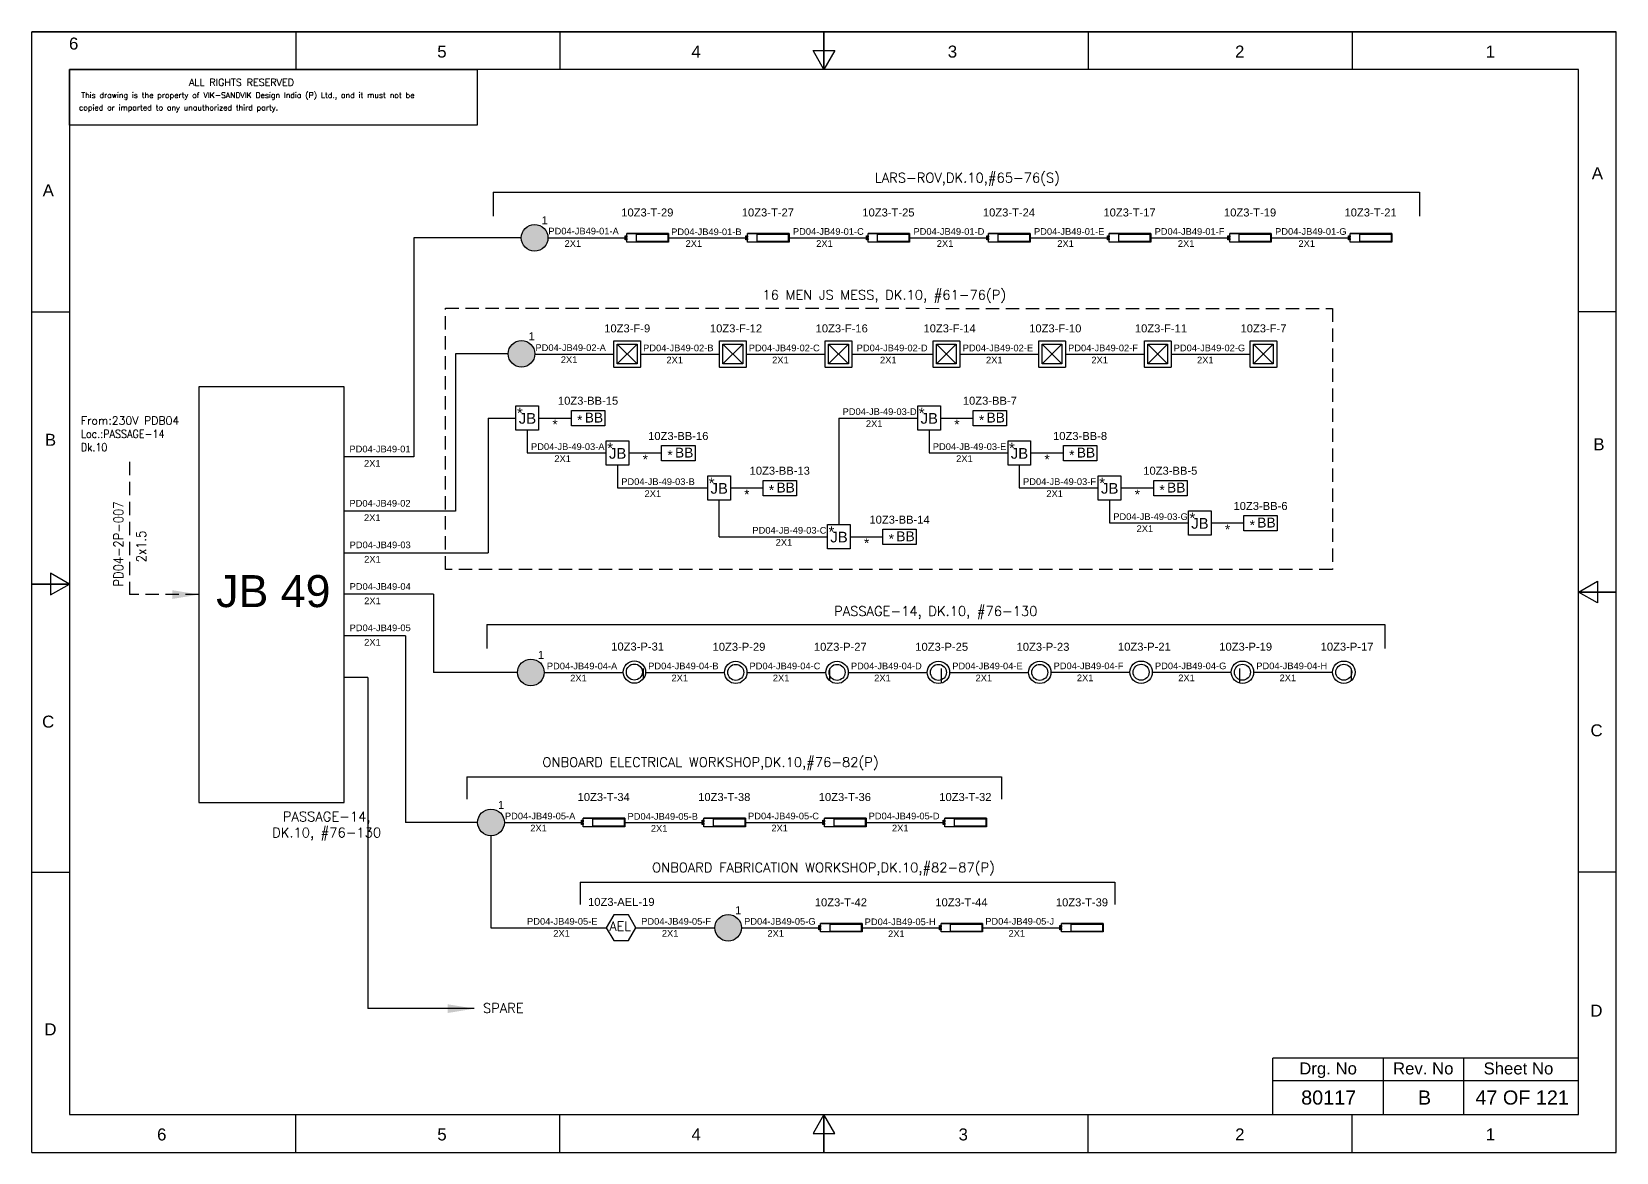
# Model space of a CAD drawing. Header units: inches. Extents: x -3311 to 1429, y -713 to 2436.
# Drawn here: x -1330 to -1033, y 969.1 to 1179.2 of the extents above; entities that cross this region are included whole.
import ezdxf
from ezdxf.enums import TextEntityAlignment as Align

# ---------------------------------------------------------------- set-up
doc = ezdxf.new("R2010")
doc.units = ezdxf.units.IN
doc.linetypes.add('HIDDEN', pattern=[0.375, 0.25, -0.125])
doc.linetypes.add('SOLID', pattern=[0])
for name, color, linetype in [('BB', 7, 'Continuous'), ('Fmount', 7, 'Continuous'), ('LINE', 3, 'SOLID')]:
    doc.layers.add(name, color=color, linetype=linetype)
for name, color, linetype, lineweight in [('ELEC_TXT-025', 1, 'Continuous', 25), ('HEL-025', 1, 'Continuous', 25), ('HEL-035', 2, 'Continuous', 35)]:
    doc.layers.add(name, color=color, linetype=linetype, lineweight=lineweight)
doc.styles.add('_NORMAL', font='arial.ttf')
doc.styles.add('ROMAN S', font='romans.shx')
doc.styles.add('ROMANS', font='simplex.shx', dxfattribs={"width": 0.88})
doc.styles.get("Standard").update_dxf_attribs({"font": 'arial.ttf'})
doc.dimstyles.get("Standard").update_dxf_attribs({"dimtxt": 0.18, "dimasz": 0.18, "dimexe": 0.18, "dimexo": 0.0625, "dimgap": 0.09, "dimtad": 0, "dimtih": 1, "dimtoh": 1, "dimdec": 4, "dimzin": 0, "dimdsep": 46, "dimtxsty": 'Standard', "dimcen": 0.09, "dimadec": 0, "dimazin": 0, "dimtfac": 1, "dimtdec": 4, "dimtofl": 0, "dimtmove": 0, "dimatfit": 3, "dimfxl": 1, "dimtolj": 1, "dimtzin": 0, "dimarcsym": 0})
pattern_1 = [(0, (0, 0), (0, 6.985), [5.08, -1.905]), (90, (0, 0), (-6.985, 4e-16), [5.08, -1.905])]

# ---------------------------------------------------------------- blocks, each defined once
blk = doc.blocks.new('FIXED_KEY_SWITCH')
h = blk.add_hatch(color=1)
h.dxf.hatch_style = 1
edge = h.paths.add_edge_path()
edge.add_arc((848.13, 1737.46), 2.5, 0, 360)
at = {"color": 1}
blk.add_circle((848.13, 1737.46), 2.5, dxfattribs=at)
at = {"color": 7, "insert": (849.44, 1741.5), "char_height": 1.5, "attachment_point": 1, "style": '_NORMAL'}
blk.add_mtext_dynamic_manual_height_columns('1', width=1.5, gutter_width=7.5, heights=[0], dxfattribs=at)
blk = doc.blocks.new('SWT')
blk.add_blockref('FIXED_KEY_SWITCH', (0, 0))
blk.add_attdef('TAG_NO', (844.55, 1741.11), '', height=1.5)
blk = doc.blocks.new('2A')
at = {"color": 7, "lineweight": -3, "ltscale": 2.5}
blk.add_line((790.02, 1997.62, -0.03), (782.23, 1997.62, -0.03), dxfattribs=at)
at = {"color": 7, "lineweight": -3, "ltscale": 2.5, "elevation": -0.03}
for points in [[(781.91, 1997.21), (782.23, 1997.21), (782.23, 1996.94), (781.91, 1996.94)], [(781.91, 1996.7), (782.23, 1996.7), (782.23, 1996.44), (781.91, 1996.44)], [(782.23, 1997.62), (790.02, 1997.62), (790.02, 1996.02), (782.23, 1996.02)], [(784.03, 1997.5), (789.88, 1997.5), (789.88, 1996.14), (784.03, 1996.14)]]:
    blk.add_lwpolyline(points, close=True, dxfattribs=at)
blk = doc.blocks.new('LED TUBE LIGHT 30W')
blk.add_blockref('2A', (179.91, -357.89))
blk.add_attdef('TAG_NO.', (962.52, 1642.97), '', height=1.5)
blk = doc.blocks.new('AEL')
at = {"color": 4}
blk.add_lwpolyline([(989.98, -190.09), (992.75, -190.09), (994.14, -187.69), (992.75, -185.28), (989.98, -185.28), (988.59, -187.69)], close=True, dxfattribs=at)
at = {"color": 4, "style": 'ROMANS'}
blk.add_text('AEL', height=1.725, dxfattribs=at).set_placement((989.2, -188.27))
blk = doc.blocks.new('AEL_L')
blk.add_blockref('AEL', (0, 0))
blk.add_attdef('TAG_NO', (986.55, -183.59), '', height=1.5)
blk = doc.blocks.new('LED FLUSH MOUNT')
for p, q in [((114818, 79432), (114604, 79219)), ((114604, 79432), (114818, 79219))]:
    blk.add_line(p, q)
blk.add_lwpolyline([(114572, 79470), (114850, 79470, -0.414214), (114856, 79464), (114856, 79186, -0.414214), (114850, 79180), (114572, 79180, -0.414214), (114566, 79186), (114566, 79464, -0.414214)], format="xyb", close=True)
blk.add_lwpolyline([(114604, 79432), (114818, 79432), (114818, 79219), (114604, 79219)], close=True)
blk = doc.blocks.new('LED Flush Mounted Light 22W')
blk.add_blockref('LED FLUSH MOUNT', (0, 0))
at = {"style": 'ROMANS', "width": 0.7}
blk.add_attdef('TAG_NO.:', (113905, 79579), '', height=250, dxfattribs=at)
blk = doc.blocks.new('fr')
at = {"color": 7, "linetype": 'Continuous'}
for p, q in [((33763.99, 4500.4), (33466.99, 4500.4)), ((33466.99, 4500.4), (33763.99, 4500.4)), ((33466.99, 4290.33), (33466.99, 4500.4)), ((33516.49, 4500.4), (33516.49, 4493.33)), ((33565.99, 4500.4), (33565.99, 4493.33)), ((33615.49, 4500.4), (33615.49, 4493.33)), ((33615.49, 4493.33), (33615.49, 4500.4)), ((33615.49, 4500.4), (33615.49, 4493.33)), ((33664.99, 4500.4), (33664.99, 4493.33)), ((33714.49, 4500.4), (33714.49, 4493.33)), ((33763.99, 4290.33), (33763.99, 4500.4)), ((33763.99, 4290.33), (33763.99, 4500.4)), ((33615.49, 4493.33), (33613.45, 4496.87)), ((33613.45, 4496.87), (33617.53, 4496.87)), ((33617.53, 4496.87), (33615.49, 4493.33)), ((33756.92, 4493.33), (33474.06, 4493.33)), ((33474.06, 4493.33), (33474.06, 4297.41)), ((33756.92, 4297.41), (33756.92, 4493.33)), ((33466.99, 4447.89), (33474.06, 4447.89)), ((33763.99, 4447.89), (33756.92, 4447.89)), ((33474.06, 4396.87), (33470.53, 4398.91)), ((33470.53, 4398.91), (33470.53, 4394.83)), ((33466.99, 4396.87), (33474.06, 4396.87)), ((33474.06, 4396.87), (33466.99, 4396.87)), ((33466.99, 4396.87), (33474.06, 4396.87)), ((33470.53, 4394.83), (33474.06, 4396.87)), ((33756.92, 4395.37), (33760.45, 4397.41)), ((33760.45, 4397.41), (33760.45, 4393.33)), ((33763.99, 4395.37), (33756.92, 4395.37)), ((33760.45, 4393.33), (33756.92, 4395.37)), ((33756.92, 4395.37), (33763.99, 4395.37)), ((33763.99, 4395.37), (33756.92, 4395.37)), ((33466.99, 4342.85), (33474.06, 4342.85)), ((33763.99, 4342.85), (33756.92, 4342.85)), ((33474.06, 4297.41), (33756.92, 4297.41)), ((33516.49, 4290.33), (33516.49, 4297.41)), ((33565.99, 4290.33), (33565.99, 4297.41)), ((33615.49, 4297.41), (33613.45, 4293.87)), ((33615.49, 4290.33), (33615.49, 4297.41)), ((33617.53, 4293.87), (33615.49, 4297.41)), ((33615.49, 4297.41), (33615.49, 4290.33)), ((33615.49, 4290.33), (33615.49, 4297.41)), ((33664.99, 4290.33), (33664.99, 4297.41)), ((33714.49, 4290.33), (33714.49, 4297.41)), ((33613.45, 4293.87), (33617.53, 4293.87)), ((33466.99, 4290.33), (33763.99, 4290.33)), ((33466.99, 4290.33), (33763.99, 4290.33))]:
    blk.add_line(p, q, dxfattribs=at)
at = {"color": 7, "style": '_NORMAL'}
for s, p in [('6', (33474.86, 4498.18)), ('5', (33543.88, 4496.68)), ('4', (33591.52, 4496.68)), ('3', (33639.57, 4496.68)), ('2', (33693.41, 4496.68)), ('1', (33740.39, 4496.68)), ('A', (33760.45, 4473.88)), ('A', (33470.1, 4470.68)), ('B', (33470.52, 4423.9)), ('B', (33760.74, 4423.06)), ('C', (33470.08, 4371.07)), ('C', (33760.29, 4369.44)), ('D', (33760.27, 4316.89)), ('D', (33470.51, 4313.39)), ('6', (33491.37, 4293.69)), ('5', (33543.89, 4293.69)), ('4', (33591.53, 4293.69)), ('3', (33641.59, 4293.69)), ('2', (33693.43, 4293.69)), ('1', (33740.41, 4293.69))]:
    blk.add_text(s, height=2.25, dxfattribs=at).set_placement(p, align=Align.MIDDLE_CENTER)
blk = doc.blocks.new('A$C4BAD7D21')
at = {"layer": 'HEL-025'}
blk.add_lwpolyline([(-34000, 0), (-34000, 2086), (-18714, 2086), (-18714, 0)], close=True, dxfattribs=at)
at = {"layer": 'HEL-025', "style": 'ROMANS'}
for s, p in [('This drawing is the property of VIK-SANDVIK Design India (P) Ltd., and it must not be', (-33558, 1016)), (' copied or imparted to any unauthorized third party.', (-33785, 550))]:
    blk.add_text(s, height=210, dxfattribs=at).set_placement(p)
at = {"layer": 'HEL-035', "style": 'ROMANS'}
blk.add_text('     ALL RIGHTS RESERVED', height=262.5, dxfattribs=at).set_placement((-30497, 1476))
blk = doc.blocks.new('1')
h = blk.add_hatch()
h.set_pattern_fill('ANGLE', color=6)
h.set_pattern_definition(pattern_1)
h.paths.add_polyline_path([(303.23, 2044.43, 1), (306.22, 2044.43, 1)], flags=0)
h.paths.add_polyline_path([(302.63, 2044.43, 1), (306.83, 2044.43, 1)])
h.paths.add_polyline_path([(306.22, 2044.43, -1), (303.23, 2044.43, -1)], flags=16)
h = blk.add_hatch()
h.set_pattern_fill('ANGLE', color=6)
h.set_pattern_definition(pattern_1)
h.paths.add_polyline_path([(303.23, 2044.43, 1), (306.22, 2044.43, 1)])
at = {"color": 6}
for radius in [2.1, 1.5]:
    blk.add_circle((304.73, 2044.43), radius, dxfattribs=at)
blk = doc.blocks.new('LED PENDENT LIGHT 15W')
blk.add_blockref('1', (0, 0))
blk.add_attdef('TAG_NO', (301.63, 2048.1), '', height=1.5)
blk = doc.blocks.new('bunk_light')
blk.add_lwpolyline([(17773, 202986), (18112, 202986), (18112, 202830), (17773, 202830)], close=True)
at = {"char_height": 100, "attachment_point": 1}
for s, insert in [('*', (17831, 202937)), ('BB', (17909, 202962))]:
    blk.add_mtext_dynamic_manual_height_columns(s, width=182.6, gutter_width=7.5, heights=[0], dxfattribs=dict(at, insert=insert))
blk = doc.blocks.new('LED_BUNK _LIGHT')
at = {"xscale": 0.8, "yscale": 0.8, "zscale": 0.8}
blk.add_blockref('bunk_light', (4436, 38936), dxfattribs=at)
at = {"style": 'ROMAN S', "width": 0.7}
blk.add_attdef('TAG_NO:', text='', height=250, dxfattribs=at).set_placement((18767, 201415), align=Align.CENTER)
blk = doc.blocks.new('JB')
blk.add_lwpolyline([(1661.35, 1973.02), (1665.59, 1973.02), (1665.59, 1968.5), (1661.35, 1968.5)], close=True)
at = {"color": 7}
for s, p in [('*', (1661.54, 1970.68)), ('JB', (1661.87, 1969.69))]:
    blk.add_text(s, height=2, dxfattribs=at).set_placement(p)
blk = doc.blocks.new('JB_FOR_BUNKLIGHT')
blk.add_blockref('JB', (0, 0))
blk.add_attdef('TAG_NO:', (1659.46, 1975.19), '', height=1.5)

msp = doc.modelspace()

# ---------------------------------------------------------------- linework, layer by layer
for p, q in [((-1238.28, 1140.53), (-1258.4, 1140.53)), ((-1258.4, 1140.53), (-1258.4, 1099.49)), ((-1240.73, 1118.8, -0.04), (-1250.58, 1118.8, -0.04)), ((-1176.32, 1118.76, -0.04), (-1161.1, 1118.76, -0.04)), ((-1235.03, 1106.77, -0.09), (-1228.89, 1106.77, -0.09)), ((-1178.75, 1106.77, -0.09), (-1178.75, 1086.77, -0.09)), ((-1159.72, 1106.77, -0.09), (-1153.58, 1106.77, -0.09)), ((-1218.12, 1100.21, -0.09), (-1211.98, 1100.21, -0.09)), ((-1142.81, 1100.21, -0.09), (-1136.67, 1100.21, -0.09)), ((-1199.1, 1093.65, -0.09), (-1192.95, 1093.65, -0.09)), ((-1125.9, 1093.65, -0.09), (-1119.76, 1093.65, -0.09)), ((-1250.58, 1089.32), (-1271.46, 1089.32)), ((-1108.99, 1087.09, -0.09), (-1102.85, 1087.09, -0.09)), ((-1176.64, 1084.52, -0.09), (-1170.49, 1084.52, -0.09)), ((-1254.75, 1073.72), (-1271.46, 1073.72)), ((-1254.75, 1073.72), (-1254.75, 1059.08)), ((-1260, 1065.92), (-1271.46, 1065.92)), ((-1260, 1065.92), (-1260, 1030.95)), ((-1267.05, 1058.12), (-1271.46, 1058.12)), ((-1267.05, 1058.12), (-1267.05, 996.05)), ((-1238.98, 1059.08), (-1254.75, 1059.08)), ((-1248.51, 1039.5, -0.05), (-1148.25, 1039.5, -0.05)), ((-1246.45, 1030.95), (-1260, 1030.95)), ((-1227.25, 1019.76, -0.05), (-1127, 1019.76, -0.05))]:
    msp.add_line(p, q)
at = {"color": 7, "linetype": 'Continuous'}
for p, q in [((-1040.11, 986.79), (-1097.43, 986.79)), ((-1097.43, 976.19), (-1097.43, 986.79)), ((-1076.66, 976.19), (-1076.66, 986.79)), ((-1061.64, 976.19), (-1061.64, 986.79)), ((-1097.43, 982.6), (-1040.11, 982.6))]:
    msp.add_line(p, q, dxfattribs=at)
at = {"linetype": 'HIDDEN', "ltscale": 10, "elevation": -0.09}
msp.add_lwpolyline([(-1252.48, 1127.35), (-1086.21, 1127.31), (-1086.21, 1078.35), (-1252.48, 1078.39)], close=True, dxfattribs=at)
at = {"linetype": 'HIDDEN', "ltscale": 10}
msp.add_lwpolyline([(-1311.69, 1098.55), (-1311.69, 1073.67)], dxfattribs=at)
at = {"layer": 'LINE', "color": 0}
for p, q in [((-1243.54, 1149.08, -0.04), (-1243.54, 1144.58, -0.04)), ((-1243.54, 1149.08, -0.04), (-1069.9, 1149.08, -0.04)), ((-1069.9, 1149.08, -0.04), (-1069.9, 1144.58, -0.04)), ((-1233.28, 1140.53), (-1218.48, 1140.53)), ((-1210.68, 1140.53), (-1195.89, 1140.53)), ((-1188.09, 1140.53), (-1173.29, 1140.53)), ((-1165.49, 1140.53), (-1150.7, 1140.53)), ((-1142.9, 1140.53), (-1128.1, 1140.53)), ((-1120.3, 1140.53), (-1105.51, 1140.53)), ((-1097.71, 1140.53), (-1082.91, 1140.53)), ((-1235.74, 1118.76, -0.04), (-1220.94, 1118.76, -0.04)), ((-1215.93, 1118.76, -0.04), (-1201.13, 1118.76, -0.04)), ((-1196.12, 1118.76, -0.04), (-1181.33, 1118.76, -0.04)), ((-1156.09, 1118.76, -0.04), (-1141.3, 1118.76, -0.04)), ((-1136.28, 1118.76, -0.04), (-1121.49, 1118.76, -0.04)), ((-1116.48, 1118.76, -0.04), (-1101.68, 1118.76, -0.04)), ((-1298.69, 1112.62), (-1298.69, 1034.72)), ((-1271.46, 1112.62), (-1298.69, 1112.62)), ((-1271.46, 1034.72), (-1271.46, 1112.62)), ((-1244.5, 1106.77, -0.09), (-1239.27, 1106.77, -0.09)), ((-1178.75, 1106.77, -0.09), (-1163.96, 1106.77, -0.09)), ((-1237.15, 1104.51, -0.09), (-1237.15, 1100.21, -0.09)), ((-1161.84, 1104.51, -0.09), (-1161.84, 1100.21, -0.09)), ((-1258.4, 1099.49), (-1271.46, 1099.49)), ((-1237.15, 1100.21, -0.09), (-1222.35, 1100.21, -0.09)), ((-1161.84, 1100.21, -0.09), (-1147.04, 1100.21, -0.09)), ((-1220.24, 1097.95, -0.09), (-1220.24, 1093.65, -0.09)), ((-1144.93, 1097.95, -0.09), (-1144.93, 1093.65, -0.09)), ((-1220.24, 1093.65, -0.09), (-1203.33, 1093.65, -0.09)), ((-1144.93, 1093.65, -0.09), (-1130.13, 1093.65, -0.09)), ((-1201.21, 1084.52, -0.09), (-1201.21, 1091.39, -0.09)), ((-1128.02, 1091.39, -0.09), (-1128.02, 1087.09, -0.09)), ((-1128.02, 1087.09, -0.09), (-1113.22, 1087.09, -0.09)), ((-1201.21, 1084.52, -0.09), (-1180.87, 1084.52, -0.09)), ((-1271.43, 1081.52), (-1244.5, 1081.52)), ((-1244.73, 1068.05), (-1244.73, 1063.55)), ((-1244.73, 1068.05), (-1076.45, 1068.05)), ((-1076.45, 1068.05), (-1076.45, 1063.55)), ((-1233.98, 1059.07), (-1219.18, 1059.07)), ((-1214.98, 1059.09), (-1200.19, 1059.09)), ((-1195.99, 1059.09, -0.03), (-1181.19, 1059.09, -0.03)), ((-1176.99, 1059.09, -0.05), (-1162.2, 1059.09, -0.05)), ((-1158, 1059.09, -0.08), (-1143.2, 1059.09, -0.08)), ((-1139, 1059.11, -0.11), (-1124.2, 1059.11, -0.11)), ((-1120, 1059.11, -0.11), (-1105.21, 1059.11, -0.11)), ((-1101.01, 1059.11, -0.11), (-1086.21, 1059.11, -0.11)), ((-1248.51, 1039.5, -0.05), (-1248.51, 1035.31, -0.05)), ((-1148.25, 1039.5, -0.05), (-1148.25, 1035.31, -0.05)), ((-1298.69, 1034.72), (-1271.46, 1034.72)), ((-1241.45, 1030.95), (-1226.66, 1030.95)), ((-1218.85, 1030.95), (-1204.06, 1030.95)), ((-1196.26, 1030.95), (-1181.46, 1030.95)), ((-1173.66, 1030.95), (-1158.87, 1030.95)), ((-1227.25, 1019.76, -0.05), (-1227.25, 1015.57, -0.05)), ((-1127, 1019.76, -0.05), (-1127, 1015.57, -0.05)), ((-1243.95, 1011.21), (-1222.35, 1011.21)), ((-1216.79, 1011.21), (-1202, 1011.21)), ((-1197, 1011.21), (-1182.2, 1011.21)), ((-1174.4, 1011.21), (-1159.61, 1011.21)), ((-1151.81, 1011.21), (-1137.01, 1011.21))]:
    msp.add_line(p, q, dxfattribs=at)
at = {"layer": 'LINE', "color": 7}
for p, q in [((-1250.58, 1118.8, -0.03), (-1250.58, 1089.32, 0.05)), ((-1244.5, 1106.77, -0.09), (-1244.5, 1081.52, -0.06)), ((-1243.95, 1028.45), (-1243.95, 1011.21))]:
    msp.add_line(p, q, dxfattribs=at)

# ---------------------------------------------------------------- block references
for name, p in [('fr', (-34797.03, -3321.22)), ('SWT', (-2083.9, -596.92)), ('SWT', (-2086.36, -618.66, -0.04)), ('JB_FOR_BUNKLIGHT', (-2900.62, -863.99, -0.09)), ('JB_FOR_BUNKLIGHT', (-2825.31, -863.99, -0.09)), ('JB_FOR_BUNKLIGHT', (-2883.71, -870.55, -0.09)), ('JB_FOR_BUNKLIGHT', (-2808.4, -870.55, -0.09)), ('JB_FOR_BUNKLIGHT', (-2864.68, -877.11, -0.09)), ('JB_FOR_BUNKLIGHT', (-2791.49, -877.11, -0.09)), ('JB_FOR_BUNKLIGHT', (-2774.58, -883.67, -0.09)), ('JB_FOR_BUNKLIGHT', (-2842.22, -886.24, -0.09)), ('SWT', (-2084.6, -678.38)), ('SWT', (-2092.08, -706.5)), ('SWT', (-2047.63, -726.25))]:
    msp.add_blockref(name, p)
ref = msp.add_blockref('LED TUBE LIGHT 30W', (-2180.61, -498.39, 0.03))
ref.add_attrib('TAG_NO.', '10Z3-T-29', (-1219.54, 1144.55, 0.03), dxfattribs={"height": 1.5})
ref = msp.add_blockref('LED TUBE LIGHT 30W', (-2158.02, -498.39, 0.03))
ref.add_attrib('TAG_NO.', '10Z3-T-27', (-1196.95, 1144.55, 0.03), dxfattribs={"height": 1.5})
ref = msp.add_blockref('LED TUBE LIGHT 30W', (-2135.42, -498.39, 0.03))
ref.add_attrib('TAG_NO.', '10Z3-T-25', (-1174.35, 1144.55, 0.03), dxfattribs={"height": 1.5})
ref = msp.add_blockref('LED TUBE LIGHT 30W', (-2112.83, -498.39, 0.03))
ref.add_attrib('TAG_NO.', '10Z3-T-24', (-1151.76, 1144.55, 0.03), dxfattribs={"height": 1.5})
ref = msp.add_blockref('LED TUBE LIGHT 30W', (-2090.23, -498.39, 0.03))
ref.add_attrib('TAG_NO.', '10Z3-T-17', (-1129.16, 1144.55, 0.03), dxfattribs={"height": 1.5})
ref = msp.add_blockref('LED TUBE LIGHT 30W', (-2067.64, -498.39, 0.03))
ref.add_attrib('TAG_NO.', '10Z3-T-19', (-1106.57, 1144.55, 0.03), dxfattribs={"height": 1.5})
ref = msp.add_blockref('LED TUBE LIGHT 30W', (-2045.05, -498.39, 0.03))
ref.add_attrib('TAG_NO.', '10Z3-T-21', (-1083.98, 1144.55, 0.03), dxfattribs={"height": 1.5})
ref = msp.add_blockref('LED PENDENT LIGHT 15W', (-1521.81, -985.28))
ref.add_attrib('TAG_NO', '10Z3-P-31', (-1221.42, 1063.18), dxfattribs={"height": 1.5})
ref = msp.add_blockref('LED PENDENT LIGHT 15W', (-1502.81, -985.34, -0.03))
ref.add_attrib('TAG_NO', '10Z3-P-29', (-1202.42, 1063.13, -0.03), dxfattribs={"height": 1.5})
ref = msp.add_blockref('LED PENDENT LIGHT 15W', (-1483.82, -985.34, -0.05))
ref.add_attrib('TAG_NO', '10Z3-P-27', (-1183.43, 1063.13, -0.05), dxfattribs={"height": 1.5})
ref = msp.add_blockref('LED PENDENT LIGHT 15W', (-1464.82, -985.34, -0.08))
ref.add_attrib('TAG_NO', '10Z3-P-25', (-1164.43, 1063.13, -0.08), dxfattribs={"height": 1.5})
ref = msp.add_blockref('LED PENDENT LIGHT 15W', (-1445.83, -985.34, -0.11))
ref.add_attrib('TAG_NO', '10Z3-P-23', (-1145.44, 1063.13, -0.11), dxfattribs={"height": 1.5})
ref = msp.add_blockref('LED PENDENT LIGHT 15W', (-1426.83, -985.32, -0.11))
ref.add_attrib('TAG_NO', '10Z3-P-21', (-1126.44, 1063.15, -0.11), dxfattribs={"height": 1.5})
ref = msp.add_blockref('LED PENDENT LIGHT 15W', (-1407.84, -985.32, -0.11))
ref.add_attrib('TAG_NO', '10Z3-P-19', (-1107.45, 1063.15, -0.11), dxfattribs={"height": 1.5})
ref = msp.add_blockref('LED PENDENT LIGHT 15W', (-1388.84, -985.32, -0.11))
ref.add_attrib('TAG_NO', '10Z3-P-17', (-1088.45, 1063.15, -0.11), dxfattribs={"height": 1.5})
ref = msp.add_blockref('LED TUBE LIGHT 30W', (-2188.79, -607.97, 0.03))
ref.add_attrib('TAG_NO.', '10Z3-T-34', (-1227.72, 1034.97, 0.03), dxfattribs={"height": 1.5})
ref = msp.add_blockref('LED TUBE LIGHT 30W', (-2166.19, -607.97, 0.03))
ref.add_attrib('TAG_NO.', '10Z3-T-38', (-1205.12, 1034.97, 0.03), dxfattribs={"height": 1.5})
ref = msp.add_blockref('LED TUBE LIGHT 30W', (-2143.59, -607.97, 0.03))
ref.add_attrib('TAG_NO.', '10Z3-T-36', (-1182.52, 1034.97, 0.03), dxfattribs={"height": 1.5})
ref = msp.add_blockref('LED TUBE LIGHT 30W', (-2121, -607.97, 0.03))
ref.add_attrib('TAG_NO.', '10Z3-T-32', (-1159.93, 1034.97, 0.03), dxfattribs={"height": 1.5})
ref = msp.add_blockref('AEL_L', (-2210.93, 1198.9))
ref.add_attrib('TAG_NO', '10Z3-AEL-19', (-1225.76, 1015.31), dxfattribs={"color": 4, "height": 1.5})
ref = msp.add_blockref('LED TUBE LIGHT 30W', (-2144.33, -627.71, 0.03))
ref.add_attrib('TAG_NO.', '10Z3-T-42', (-1183.26, 1015.23, 0.03), dxfattribs={"height": 1.5})
ref = msp.add_blockref('LED TUBE LIGHT 30W', (-2121.74, -627.71, 0.03))
ref.add_attrib('TAG_NO.', '10Z3-T-44', (-1160.67, 1015.23, 0.03), dxfattribs={"height": 1.5})
ref = msp.add_blockref('LED TUBE LIGHT 30W', (-2099.15, -627.71, 0.03))
ref.add_attrib('TAG_NO.', '10Z3-T-39', (-1138.08, 1015.23, 0.03), dxfattribs={"height": 1.5})
at = {"layer": 'BB'}
ref = msp.add_blockref('LED_BUNK _LIGHT', (-1658.68, -3530.32, -0.09), dxfattribs=dict(at, xscale=0.02304, yscale=0.02304, zscale=0.02304))
ref.add_attrib('TAG_NO:', '10Z3-BB-15', dxfattribs={"layer": '0', "height": 1.5}).set_placement((-1225.76, 1108.81, -0.09), align=Align.BOTTOM_CENTER)
ref = msp.add_blockref('LED_BUNK _LIGHT', (-1583.37, -3530.32, -0.09), dxfattribs=dict(at, xscale=0.02304, yscale=0.02304, zscale=0.02304))
ref.add_attrib('TAG_NO:', '10Z3-BB-7', dxfattribs={"layer": '0', "height": 1.5}).set_placement((-1150.45, 1108.81, -0.09), align=Align.BOTTOM_CENTER)
ref = msp.add_blockref('LED_BUNK _LIGHT', (-1641.76, -3536.88, -0.09), dxfattribs=dict(at, xscale=0.02304, yscale=0.02304, zscale=0.02304))
ref.add_attrib('TAG_NO:', '10Z3-BB-16', dxfattribs={"layer": '0', "height": 1.5}).set_placement((-1208.85, 1102.2, -0.09), align=Align.BOTTOM_CENTER)
ref = msp.add_blockref('LED_BUNK _LIGHT', (-1566.46, -3536.88, -0.09), dxfattribs=dict(at, xscale=0.02304, yscale=0.02304, zscale=0.02304))
ref.add_attrib('TAG_NO:', '10Z3-BB-8', dxfattribs={"layer": '0', "height": 1.5}).set_placement((-1133.54, 1102.2, -0.09), align=Align.BOTTOM_CENTER)
ref = msp.add_blockref('LED_BUNK _LIGHT', (-1622.74, -3543.44, -0.09), dxfattribs=dict(at, xscale=0.02304, yscale=0.02304, zscale=0.02304))
ref.add_attrib('TAG_NO:', '10Z3-BB-13', dxfattribs={"layer": '0', "height": 1.5}).set_placement((-1189.83, 1095.69, -0.09), align=Align.BOTTOM_CENTER)
ref = msp.add_blockref('LED_BUNK _LIGHT', (-1549.54, -3543.44, -0.09), dxfattribs=dict(at, xscale=0.02304, yscale=0.02304, zscale=0.02304))
ref.add_attrib('TAG_NO:', '10Z3-BB-5', dxfattribs={"layer": '0', "height": 1.5}).set_placement((-1116.63, 1095.69, -0.09), align=Align.BOTTOM_CENTER)
ref = msp.add_blockref('LED_BUNK _LIGHT', (-1532.63, -3550, -0.09), dxfattribs=dict(at, xscale=0.02304, yscale=0.02304, zscale=0.02304))
ref.add_attrib('TAG_NO:', '10Z3-BB-6', dxfattribs={"layer": '0', "height": 1.5}).set_placement((-1099.72, 1089.08, -0.09), align=Align.BOTTOM_CENTER)
ref = msp.add_blockref('LED_BUNK _LIGHT', (-1600.28, -3552.57, -0.09), dxfattribs=dict(at, xscale=0.02304, yscale=0.02304, zscale=0.02304))
ref.add_attrib('TAG_NO:', '10Z3-BB-14', dxfattribs={"layer": '0', "height": 1.5}).set_placement((-1167.37, 1086.51, -0.09), align=Align.BOTTOM_CENTER)
at = {"layer": 'ELEC_TXT-025', "color": 0, "xscale": 0.005, "yscale": 0.005, "zscale": 0.005}
msp.add_blockref('A$C4BAD7D21', (-1152.96, 1161.68), dxfattribs=at)
at = {"layer": 'Fmount'}
ref = msp.add_blockref('LED Flush Mounted Light 22W', (-3200.64, -251.98, -0.04), dxfattribs=dict(at, xscale=0.01728, yscale=0.01728, zscale=0.01728))
ref.add_attrib('TAG_NO.:', '10Z3-F-9', dxfattribs={"layer": '0', "height": 1.5}).set_placement((-1222.73, 1122.37, -0.04), align=Align.BOTTOM_LEFT)
ref = msp.add_blockref('LED Flush Mounted Light 22W', (-3180.83, -251.98, -0.04), dxfattribs=dict(at, xscale=0.01728, yscale=0.01728, zscale=0.01728))
ref.add_attrib('TAG_NO.:', '10Z3-F-12', dxfattribs={"layer": '0', "height": 1.5}).set_placement((-1202.92, 1122.37, -0.04), align=Align.BOTTOM_LEFT)
ref = msp.add_blockref('LED Flush Mounted Light 22W', (-3161.03, -251.98, -0.04), dxfattribs=dict(at, xscale=0.01728, yscale=0.01728, zscale=0.01728))
ref.add_attrib('TAG_NO.:', '10Z3-F-16', dxfattribs={"layer": '0', "height": 1.5}).set_placement((-1183.11, 1122.37, -0.04), align=Align.BOTTOM_LEFT)
ref = msp.add_blockref('LED Flush Mounted Light 22W', (-3140.8, -251.98, -0.04), dxfattribs=dict(at, xscale=0.01728, yscale=0.01728, zscale=0.01728))
ref.add_attrib('TAG_NO.:', '10Z3-F-14', dxfattribs={"layer": '0', "height": 1.5}).set_placement((-1162.89, 1122.37, -0.04), align=Align.BOTTOM_LEFT)
ref = msp.add_blockref('LED Flush Mounted Light 22W', (-3120.99, -251.98, -0.04), dxfattribs=dict(at, xscale=0.01728, yscale=0.01728, zscale=0.01728))
ref.add_attrib('TAG_NO.:', '10Z3-F-10', dxfattribs={"layer": '0', "height": 1.5}).set_placement((-1143.08, 1122.37, -0.04), align=Align.BOTTOM_LEFT)
ref = msp.add_blockref('LED Flush Mounted Light 22W', (-3101.19, -251.98, -0.04), dxfattribs=dict(at, xscale=0.01728, yscale=0.01728, zscale=0.01728))
ref.add_attrib('TAG_NO.:', '10Z3-F-11', dxfattribs={"layer": '0', "height": 1.5}).set_placement((-1123.27, 1122.37, -0.04), align=Align.BOTTOM_LEFT)
ref = msp.add_blockref('LED Flush Mounted Light 22W', (-3081.38, -251.98, -0.04), dxfattribs=dict(at, xscale=0.01728, yscale=0.01728, zscale=0.01728))
ref.add_attrib('TAG_NO.:', '10Z3-F-7', dxfattribs={"layer": '0', "height": 1.5}).set_placement((-1103.47, 1122.37, -0.04), align=Align.BOTTOM_LEFT)

# ---------------------------------------------------------------- texts
at = {"color": 7}
for s, height, p in [('PD04-JB49-01-A', 1.25, (-1233.2, 1141.18, 0.08)), ('PD04-JB49-01-B', 1.25, (-1210.18, 1141.05, 0.05)), ('PD04-JB49-01-C', 1.25, (-1187.37, 1141.11, -0.03)), ('PD04-JB49-01-D', 1.25, (-1164.77, 1141.11, -0.03)), ('PD04-JB49-01-E', 1.25, (-1142.18, 1141.11, -0.03)), ('PD04-JB49-01-F', 1.25, (-1119.58, 1141.11, -0.03)), ('PD04-JB49-01-G', 1.25, (-1096.99, 1141.11, -0.03)), ('2X1', 1.25, (-1230.16, 1138.85)), ('2X1', 1.25, (-1207.48, 1138.85, -0.03)), ('2X1', 1.25, (-1183, 1138.85)), ('2X1', 1.25, (-1160.4, 1138.85)), ('2X1', 1.25, (-1137.81, 1138.85)), ('2X1', 1.25, (-1115.21, 1138.85)), ('2X1', 1.25, (-1092.62, 1138.85)), ('PD04-JB49-02-A', 1.25, (-1235.62, 1119.33, -0.04)), ('PD04-JB49-02-B', 1.25, (-1215.44, 1119.28, -0.07)), ('PD04-JB49-02-C', 1.25, (-1195.63, 1119.28, -0.07)), ('PD04-JB49-02-D', 1.25, (-1175.41, 1119.28, -0.07)), ('PD04-JB49-02-E', 1.25, (-1155.54, 1119.28, -0.07)), ('PD04-JB49-02-F', 1.25, (-1135.79, 1119.28, -0.07)), ('PD04-JB49-02-G', 1.25, (-1115.99, 1119.28, -0.07)), ('2X1', 1.25, (-1230.87, 1117.08, -0.04)), ('2X1', 1.25, (-1211.07, 1117.02, -0.07)), ('2X1', 1.25, (-1191.26, 1117.02, -0.07)), ('2X1', 1.25, (-1171.04, 1117.02, -0.07)), ('2X1', 1.25, (-1151.17, 1117.02, -0.07)), ('2X1', 1.25, (-1131.42, 1117.02, -0.07)), ('2X1', 1.25, (-1111.62, 1117.02, -0.07)), ('PD04-JB-49-03-D', 1.25, (-1178.05, 1107.34, -0.09)), ('*', 1.8, (-1232.43, 1104.67, -0.09)), ('2X1', 1.25, (-1173.68, 1105.09, -0.09)), ('*', 1.8, (-1157.12, 1104.67, -0.09)), ('PD04-JB-49-03-A', 1.25, (-1236.45, 1100.78, -0.09)), ('PD04-JB-49-03-E', 1.25, (-1161.14, 1100.78, -0.09)), ('PD04-JB49-01', 1.25, (-1270.48, 1100.33)), ('2X1', 1.25, (-1267.75, 1097.64)), ('2X1', 1.25, (-1232.08, 1098.53, -0.09)), ('*', 1.8, (-1215.52, 1098.11, -0.09)), ('2X1', 1.25, (-1156.77, 1098.53, -0.09)), ('*', 1.8, (-1140.21, 1098.11, -0.09)), ('PD04-JB-49-03-B', 1.25, (-1219.54, 1094.22, -0.09)), ('2X1', 1.25, (-1215.17, 1091.97, -0.09)), ('*', 1.8, (-1196.49, 1091.55, -0.09)), ('PD04-JB-49-03-F', 1.25, (-1144.23, 1094.22, -0.09)), ('2X1', 1.25, (-1139.86, 1091.97, -0.09)), ('*', 1.8, (-1123.3, 1091.55, -0.09)), ('PD04-JB49-02', 1.25, (-1270.48, 1090.16)), ('2X1', 1.25, (-1267.75, 1087.47)), ('PD04-JB-49-03-G', 1.25, (-1127.32, 1087.66, -0.09)), ('PD04-JB-49-03-C', 1.25, (-1194.96, 1085.09, -0.09)), ('2X1', 1.25, (-1190.59, 1082.83, -0.09)), ('*', 1.8, (-1174.03, 1082.42, -0.09)), ('2X1', 1.25, (-1122.95, 1085.41, -0.09)), ('*', 1.8, (-1106.39, 1084.99, -0.09)), ('PD04-JB49-03', 1.25, (-1270.45, 1082.36)), ('2X1', 1.25, (-1267.72, 1079.67)), ('PD04-JB49-04', 1.25, (-1270.45, 1074.56)), ('2X1', 1.25, (-1267.72, 1071.87)), ('PD04-JB49-05', 1.25, (-1270.45, 1066.81)), ('2X1', 1.25, (-1267.72, 1064.11)), ('PD04-JB49-04-A', 1.25, (-1233.48, 1059.65)), ('PD04-JB49-04-B', 1.25, (-1214.49, 1059.66)), ('PD04-JB49-04-C', 1.25, (-1195.5, 1059.66, -0.05)), ('PD04-JB49-04-D', 1.25, (-1176.5, 1059.66, -0.05)), ('PD04-JB49-04-E', 1.25, (-1157.5, 1059.66, -0.08)), ('PD04-JB49-04-F', 1.25, (-1138.51, 1059.68, -0.11)), ('PD04-JB49-04-G', 1.25, (-1119.51, 1059.68, -0.11)), ('PD04-JB49-04-H', 1.25, (-1100.52, 1059.68, -0.11)), ('2X1', 1.25, (-1229.11, 1057.39)), ('2X1', 1.25, (-1210.12, 1057.41)), ('2X1', 1.25, (-1191.13, 1057.41, -0.03)), ('2X1', 1.25, (-1172.13, 1057.41, -0.05)), ('2X1', 1.25, (-1153.13, 1057.41, -0.08)), ('2X1', 1.25, (-1134.14, 1057.43, -0.11)), ('2X1', 1.25, (-1115.14, 1057.43, -0.11)), ('2X1', 1.25, (-1096.15, 1057.43, -0.11)), ('PD04-JB49-05-A', 1.25, (-1241.34, 1031.53)), ('PD04-JB49-05-B', 1.25, (-1218.36, 1031.46)), ('PD04-JB49-05-C', 1.25, (-1195.77, 1031.53)), ('PD04-JB49-05-D', 1.25, (-1173.17, 1031.53)), ('2X1', 1.25, (-1236.59, 1029.27)), ('2X1', 1.25, (-1213.99, 1029.21)), ('2X1', 1.25, (-1191.4, 1029.27)), ('2X1', 1.25, (-1168.8, 1029.27)), ('PD04-JB49-05-E', 1.25, (-1237.19, 1011.78)), ('PD04-JB49-05-F', 1.25, (-1215.8, 1011.78)), ('PD04-JB49-05-G', 1.25, (-1196.51, 1011.78)), ('PD04-JB49-05-H', 1.25, (-1173.91, 1011.7)), ('PD04-JB49-05-J', 1.25, (-1151.32, 1011.79)), ('2X1', 1.25, (-1232.28, 1009.53)), ('2X1', 1.25, (-1211.93, 1009.53)), ('2X1', 1.25, (-1192.14, 1009.53)), ('2X1', 1.25, (-1169.54, 1009.45)), ('2X1', 1.25, (-1146.95, 1009.53))]:
    msp.add_text(s, height=height, dxfattribs=at).set_placement(p)
at = {"color": 7, "lineweight": 30}
msp.add_text('JB 49 ', height=6, dxfattribs=at).set_placement((-1283.58, 1074.32), align=Align.MIDDLE_CENTER)
at = {"color": 7}
for s, height, p in [('Sheet No', 2.246, (-1051.38, 984.84)), ('Drg. No', 2.246, (-1087.06, 984.84)), ('Rev. No', 2.246, (-1069.22, 984.84)), ('80117', 2.653, (-1086.95, 979.39)), ('B', 2.65, (-1068.98, 979.39)), ('47 OF 121', 2.653, (-1050.69, 979.39))]:
    msp.add_text(s, height=height, dxfattribs=at).set_placement(p, align=Align.MIDDLE_CENTER)
at = {"color": 7, "char_height": 1.8, "attachment_point": 1, "style": '_NORMAL'}
for s, insert, width in [('{\\Fromans|c0;\\C2;LARS-ROV,DK.10,#65-76(S)}', (-1172.03, 1152.72, 0.23), 74.1776), ('{\\Fromans|c0;\\C2;ONBOARD ELECTRICAL WORKSHOP,DK.10,#76-82(P)}', (-1234.32, 1043.15, 0.22), 74.1776), ('{\\Fromans|c0;\\C2;ONBOARD FABRICATION WORKSHOP,DK.10,#82-87(P)}', (-1213.77, 1023.41, 0.22), 74.1776), ('{\\Fromans|c0;\\C2;SPARE}', (-1245.46, 997.05), 8.1658)]:
    msp.add_mtext(s, dxfattribs=dict(at, insert=insert, width=width))
at = {"char_height": 1.8, "width": 80.3537, "attachment_point": 1, "style": '_NORMAL'}
for s, insert in [('{\\Fromans|c0;\\C2;16 MEN JS MESS, DK.10, #61-76(P)}', (-1193.07, 1130.76, -0.09)), ('{\\Fromans|c0;\\C2;PASSAGE-14, DK.10, #76-130}', (-1179.65, 1071.47))]:
    msp.add_mtext(s, dxfattribs=dict(at, insert=insert))
at = {"color": 7, "insert": (-1320.82, 1107.04), "char_height": 1.5, "width": 36.8884, "attachment_point": 1}
msp.add_mtext('{\\Fromans|c0;\\C2;From:230V PDB04 \\P\\Fsimplex|c0;\\W0.88;Loc.:PASSAGE-14      \\PDk.10}', dxfattribs=at)
at = {"color": 7, "insert": (-1314.68, 1075.16), "char_height": 1.8, "width": 17.1296, "attachment_point": 1, "rotation": 90, "style": '_NORMAL'}
msp.add_mtext('{\\Fromans|c0;\\W0.88;PD04-2P-007}', dxfattribs=at)
at = {"color": 7, "insert": (-1310.41, 1079.72), "char_height": 1.8, "attachment_point": 1, "rotation": 90, "style": '_NORMAL'}
msp.add_mtext('{\\Fsimplex|c0;\\W0.88;2x1.5}', dxfattribs=at)
at = {"color": 7, "insert": (-1284.98, 1032.96), "char_height": 1.8, "attachment_point": 1, "style": '_NORMAL'}
msp.add_mtext('\\pxqc;{\\Fromans|c0;\\C2;PASSAGE-14, \\PDK.10, #76-130}', dxfattribs=at)

# ---------------------------------------------------------------- leaders
at = {"linetype": 'HIDDEN', "ltscale": 10}
msp.add_leader([(-1298.69, 1073.67), (-1311.69, 1073.67)], dimstyle='Standard', override={"dimasz": 5, "dimarcsym": 1}, dxfattribs=at)
msp.add_leader([(-1247.08, 996.05), (-1267.05, 996.05)], dimstyle='Standard', override={"dimasz": 5, "dimarcsym": 1})

doc.saveas('drawing.dxf')
